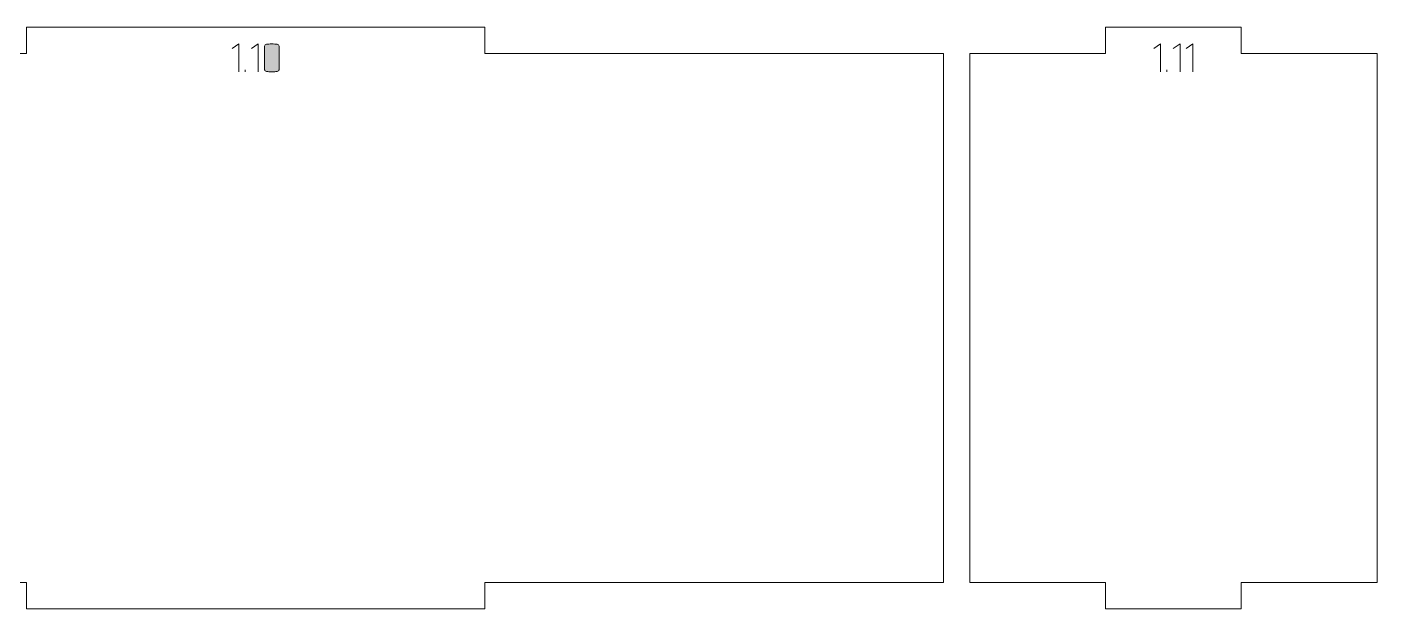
# Model space of a CAD drawing. Header units: centimetres. Extents: x -158 to 228, y -202 to 254.
# Drawn here: x -76.64 to -61.33, y 30.45 to 37.05 of the extents above; entities that cross this region are included whole.
import ezdxf

# ---------------------------------------------------------------- set-up
doc = ezdxf.new("R2010")
doc.units = ezdxf.units.CM
doc.header["$MEASUREMENT"] = 0
doc.layers.add('Capa 1', color=7, linetype='Continuous')

msp = doc.modelspace()

# ---------------------------------------------------------------- hatches: boundary and pattern name
at = {"layer": 'Capa 1', "true_color": 0x3e4095}
h = msp.add_hatch(color=175, dxfattribs=at)
edge = h.paths.add_edge_path()
edge.add_spline(control_points=[(-74.23525, 36.8566), (-74.23525, 36.8566), (-74.31138, 36.80386), (-74.31138, 36.80386), (-74.31138, 36.80386), (-74.23525, 36.8566), (-74.23525, 36.8566), (-74.23525, 36.8566), (-74.23525, 36.5397), (-74.23525, 36.5397), (-74.23525, 36.5397), (-74.23525, 36.8566), (-74.23525, 36.8566)], knot_values=[0, 0, 0, 0, 0.25, 0.25, 0.25, 0.5, 0.5, 0.5, 0.75, 0.75, 0.75, 1, 1, 1, 1], degree=3, periodic=1)
h = msp.add_hatch(color=175, dxfattribs=at)
edge = h.paths.add_edge_path()
edge.add_spline(control_points=[(-74.01511, 36.8566), (-74.01511, 36.8566), (-74.09124, 36.80386), (-74.09124, 36.80386), (-74.09124, 36.80386), (-74.01511, 36.8566), (-74.01511, 36.8566), (-74.01511, 36.8566), (-74.01511, 36.5397), (-74.01511, 36.5397), (-74.01511, 36.5397), (-74.01511, 36.8566), (-74.01511, 36.8566)], knot_values=[0, 0, 0, 0, 0.25, 0.25, 0.25, 0.5, 0.5, 0.5, 0.75, 0.75, 0.75, 1, 1, 1, 1], degree=3, periodic=1)
h = msp.add_hatch(color=175, dxfattribs=at)
edge = h.paths.add_edge_path()
edge.add_spline(control_points=[(-73.94448, 36.56355), (-73.94448, 36.55376), (-73.93661, 36.54734), (-73.92086, 36.54429), (-73.90512, 36.54123), (-73.88547, 36.5397), (-73.86193, 36.5397), (-73.83839, 36.5397), (-73.81874, 36.54123), (-73.803, 36.54429), (-73.78725, 36.54734), (-73.77938, 36.55376), (-73.77938, 36.56355), (-73.77938, 36.56355), (-73.77938, 36.83183), (-73.77938, 36.83183), (-73.77938, 36.84162), (-73.78725, 36.84812), (-73.803, 36.85133), (-73.81874, 36.85454), (-73.83839, 36.85614), (-73.86193, 36.85614), (-73.88547, 36.85614), (-73.90512, 36.85454), (-73.92086, 36.85133), (-73.93661, 36.84812), (-73.94448, 36.84162), (-73.94448, 36.83183), (-73.94448, 36.83183), (-73.94448, 36.56355), (-73.94448, 36.56355)], knot_values=[0, 0, 0, 0, 0.1, 0.1, 0.1, 0.2, 0.2, 0.2, 0.3, 0.3, 0.3, 0.4, 0.4, 0.4, 0.5, 0.5, 0.5, 0.6, 0.6, 0.6, 0.7, 0.7, 0.7, 0.8, 0.8, 0.8, 0.9, 0.9, 0.9, 1, 1, 1, 1], degree=3, periodic=1)
h = msp.add_hatch(color=175, dxfattribs=at)
edge = h.paths.add_edge_path()
edge.add_spline(control_points=[(-73.77938, 36.56355), (-73.77938, 36.55376), (-73.78725, 36.54734), (-73.803, 36.54429), (-73.81874, 36.54123), (-73.83839, 36.5397), (-73.86193, 36.5397), (-73.88547, 36.5397), (-73.90512, 36.54123), (-73.92086, 36.54429), (-73.93661, 36.54734), (-73.94448, 36.55376), (-73.94448, 36.56355), (-73.94448, 36.56355), (-73.94448, 36.83183), (-73.94448, 36.83183), (-73.94448, 36.84162), (-73.93661, 36.84812), (-73.92086, 36.85133), (-73.90512, 36.85454), (-73.88547, 36.85614), (-73.86193, 36.85614), (-73.83839, 36.85614), (-73.81874, 36.85454), (-73.803, 36.85133), (-73.78725, 36.84812), (-73.77938, 36.84162), (-73.77938, 36.83183), (-73.77938, 36.83183), (-73.77938, 36.56355), (-73.77938, 36.56355)], knot_values=[0, 0, 0, 0, 0.1, 0.1, 0.1, 0.2, 0.2, 0.2, 0.3, 0.3, 0.3, 0.4, 0.4, 0.4, 0.5, 0.5, 0.5, 0.6, 0.6, 0.6, 0.7, 0.7, 0.7, 0.8, 0.8, 0.8, 0.9, 0.9, 0.9, 1, 1, 1, 1], degree=3, periodic=1)
h = msp.add_hatch(color=175, dxfattribs=at)
edge = h.paths.add_edge_path()
edge.add_spline(control_points=[(-63.78138, 36.8566), (-63.78138, 36.8566), (-63.85751, 36.80386), (-63.85751, 36.80386), (-63.85751, 36.80386), (-63.78138, 36.8566), (-63.78138, 36.8566), (-63.78138, 36.8566), (-63.78138, 36.5397), (-63.78138, 36.5397), (-63.78138, 36.5397), (-63.78138, 36.8566), (-63.78138, 36.8566)], knot_values=[0, 0, 0, 0, 0.25, 0.25, 0.25, 0.5, 0.5, 0.5, 0.75, 0.75, 0.75, 1, 1, 1, 1], degree=3, periodic=1)
h = msp.add_hatch(color=175, dxfattribs=at)
edge = h.paths.add_edge_path()
edge.add_spline(control_points=[(-63.56124, 36.8566), (-63.56124, 36.8566), (-63.63737, 36.80386), (-63.63737, 36.80386), (-63.63737, 36.80386), (-63.56124, 36.8566), (-63.56124, 36.8566), (-63.56124, 36.8566), (-63.56124, 36.5397), (-63.56124, 36.5397), (-63.56124, 36.5397), (-63.56124, 36.8566), (-63.56124, 36.8566)], knot_values=[0, 0, 0, 0, 0.25, 0.25, 0.25, 0.5, 0.5, 0.5, 0.75, 0.75, 0.75, 1, 1, 1, 1], degree=3, periodic=1)
h = msp.add_hatch(color=175, dxfattribs=at)
edge = h.paths.add_edge_path()
edge.add_spline(control_points=[(-63.41448, 36.8566), (-63.41448, 36.8566), (-63.49061, 36.80386), (-63.49061, 36.80386), (-63.49061, 36.80386), (-63.41448, 36.8566), (-63.41448, 36.8566), (-63.41448, 36.8566), (-63.41448, 36.5397), (-63.41448, 36.5397), (-63.41448, 36.5397), (-63.41448, 36.8566), (-63.41448, 36.8566)], knot_values=[0, 0, 0, 0, 0.25, 0.25, 0.25, 0.5, 0.5, 0.5, 0.75, 0.75, 0.75, 1, 1, 1, 1], degree=3, periodic=1)
h = msp.add_hatch(color=175, dxfattribs=at)
edge = h.paths.add_edge_path()
edge.add_spline(control_points=[(-74.16462, 36.5397), (-74.16462, 36.5397), (-74.16462, 36.56217), (-74.16462, 36.56217), (-74.16462, 36.56217), (-74.16462, 36.5397), (-74.16462, 36.5397)], knot_values=[0, 0, 0, 0, 0.5, 0.5, 0.5, 1, 1, 1, 1], degree=3, periodic=1)
h = msp.add_hatch(color=175, dxfattribs=at)
edge = h.paths.add_edge_path()
edge.add_spline(control_points=[(-63.71075, 36.5397), (-63.71075, 36.5397), (-63.71075, 36.56217), (-63.71075, 36.56217), (-63.71075, 36.56217), (-63.71075, 36.5397), (-63.71075, 36.5397)], knot_values=[0, 0, 0, 0, 0.5, 0.5, 0.5, 1, 1, 1, 1], degree=3, periodic=1)

# ---------------------------------------------------------------- linework, layer by layer
at = {"layer": 'Capa 1', "color": 240, "lineweight": 20}
for points in [[(-81.84563, 36.7477), (-81.84563, 36.7477), (-81.84563, 30.7477), (-81.84563, 30.7477), (-81.84563, 30.7477), (-76.64546, 30.7477), (-76.64546, 30.7477), (-76.64546, 30.7477), (-76.64546, 30.4477), (-76.64546, 30.4477), (-76.64546, 30.4477), (-71.44529, 30.4477), (-71.44529, 30.4477), (-71.44529, 30.4477), (-71.44529, 30.7477), (-71.44529, 30.7477), (-71.44529, 30.7477), (-66.24513, 30.7477), (-66.24513, 30.7477), (-66.24513, 30.7477), (-66.24513, 36.7477), (-66.24513, 36.7477), (-66.24513, 36.7477), (-71.44529, 36.7477), (-71.44529, 36.7477), (-71.44529, 36.7477), (-71.44529, 37.0477), (-71.44529, 37.0477), (-71.44529, 37.0477), (-76.64546, 37.0477), (-76.64546, 37.0477), (-76.64546, 37.0477), (-76.64546, 36.7477), (-76.64546, 36.7477), (-76.64546, 36.7477), (-81.84563, 36.7477), (-81.84563, 36.7477)], [(-65.94513, 36.7477), (-65.94513, 36.7477), (-65.94513, 30.7477), (-65.94513, 30.7477), (-65.94513, 30.7477), (-64.40571, 30.7477), (-64.40571, 30.7477), (-64.40571, 30.7477), (-64.40571, 30.4477), (-64.40571, 30.4477), (-64.40571, 30.4477), (-62.86629, 30.4477), (-62.86629, 30.4477), (-62.86629, 30.4477), (-62.86629, 30.7477), (-62.86629, 30.7477), (-62.86629, 30.7477), (-61.32687, 30.7477), (-61.32687, 30.7477), (-61.32687, 30.7477), (-61.32687, 36.7477), (-61.32687, 36.7477), (-61.32687, 36.7477), (-62.86629, 36.7477), (-62.86629, 36.7477), (-62.86629, 36.7477), (-62.86629, 37.0477), (-62.86629, 37.0477), (-62.86629, 37.0477), (-64.40571, 37.0477), (-64.40571, 37.0477), (-64.40571, 37.0477), (-64.40571, 36.7477), (-64.40571, 36.7477), (-64.40571, 36.7477), (-65.94513, 36.7477), (-65.94513, 36.7477)]]:
    msp.add_open_spline(points, degree=3, knots=[0, 0, 0, 0, 0.08333333, 0.08333333, 0.08333333, 0.16666667, 0.16666667, 0.16666667, 0.25, 0.25, 0.25, 0.33333333, 0.33333333, 0.33333333, 0.41666667, 0.41666667, 0.41666667, 0.5, 0.5, 0.5, 0.58333333, 0.58333333, 0.58333333, 0.66666667, 0.66666667, 0.66666667, 0.75, 0.75, 0.75, 0.83333333, 0.83333333, 0.83333333, 0.91666667, 0.91666667, 0.91666667, 1, 1, 1, 1], dxfattribs=at)
at = {"layer": 'Capa 1', "color": 114, "lineweight": 9}
for points, knots in [([(-74.23525, 36.8566), (-74.23525, 36.8566), (-74.31138, 36.80386), (-74.31138, 36.80386), (-74.31138, 36.80386), (-74.23525, 36.8566), (-74.23525, 36.8566), (-74.23525, 36.8566), (-74.23525, 36.5397), (-74.23525, 36.5397), (-74.23525, 36.5397), (-74.23525, 36.8566), (-74.23525, 36.8566)], [0, 0, 0, 0, 0.25, 0.25, 0.25, 0.5, 0.5, 0.5, 0.75, 0.75, 0.75, 1, 1, 1, 1]), ([(-74.01511, 36.8566), (-74.01511, 36.8566), (-74.09124, 36.80386), (-74.09124, 36.80386), (-74.09124, 36.80386), (-74.01511, 36.8566), (-74.01511, 36.8566), (-74.01511, 36.8566), (-74.01511, 36.5397), (-74.01511, 36.5397), (-74.01511, 36.5397), (-74.01511, 36.8566), (-74.01511, 36.8566)], [0, 0, 0, 0, 0.25, 0.25, 0.25, 0.5, 0.5, 0.5, 0.75, 0.75, 0.75, 1, 1, 1, 1]), ([(-73.94448, 36.56355), (-73.94448, 36.55376), (-73.93661, 36.54734), (-73.92086, 36.54429), (-73.90512, 36.54123), (-73.88547, 36.5397), (-73.86193, 36.5397), (-73.83839, 36.5397), (-73.81874, 36.54123), (-73.803, 36.54429), (-73.78725, 36.54734), (-73.77938, 36.55376), (-73.77938, 36.56355), (-73.77938, 36.56355), (-73.77938, 36.83183), (-73.77938, 36.83183), (-73.77938, 36.84162), (-73.78725, 36.84812), (-73.803, 36.85133), (-73.81874, 36.85454), (-73.83839, 36.85614), (-73.86193, 36.85614), (-73.88547, 36.85614), (-73.90512, 36.85454), (-73.92086, 36.85133), (-73.93661, 36.84812), (-73.94448, 36.84162), (-73.94448, 36.83183), (-73.94448, 36.83183), (-73.94448, 36.56355), (-73.94448, 36.56355)], [0, 0, 0, 0, 0.1, 0.1, 0.1, 0.2, 0.2, 0.2, 0.3, 0.3, 0.3, 0.4, 0.4, 0.4, 0.5, 0.5, 0.5, 0.6, 0.6, 0.6, 0.7, 0.7, 0.7, 0.8, 0.8, 0.8, 0.9, 0.9, 0.9, 1, 1, 1, 1]), ([(-73.77938, 36.56355), (-73.77938, 36.55376), (-73.78725, 36.54734), (-73.803, 36.54429), (-73.81874, 36.54123), (-73.83839, 36.5397), (-73.86193, 36.5397), (-73.88547, 36.5397), (-73.90512, 36.54123), (-73.92086, 36.54429), (-73.93661, 36.54734), (-73.94448, 36.55376), (-73.94448, 36.56355), (-73.94448, 36.56355), (-73.94448, 36.83183), (-73.94448, 36.83183), (-73.94448, 36.84162), (-73.93661, 36.84812), (-73.92086, 36.85133), (-73.90512, 36.85454), (-73.88547, 36.85614), (-73.86193, 36.85614), (-73.83839, 36.85614), (-73.81874, 36.85454), (-73.803, 36.85133), (-73.78725, 36.84812), (-73.77938, 36.84162), (-73.77938, 36.83183), (-73.77938, 36.83183), (-73.77938, 36.56355), (-73.77938, 36.56355)], [0, 0, 0, 0, 0.1, 0.1, 0.1, 0.2, 0.2, 0.2, 0.3, 0.3, 0.3, 0.4, 0.4, 0.4, 0.5, 0.5, 0.5, 0.6, 0.6, 0.6, 0.7, 0.7, 0.7, 0.8, 0.8, 0.8, 0.9, 0.9, 0.9, 1, 1, 1, 1]), ([(-63.78138, 36.8566), (-63.78138, 36.8566), (-63.85751, 36.80386), (-63.85751, 36.80386), (-63.85751, 36.80386), (-63.78138, 36.8566), (-63.78138, 36.8566), (-63.78138, 36.8566), (-63.78138, 36.5397), (-63.78138, 36.5397), (-63.78138, 36.5397), (-63.78138, 36.8566), (-63.78138, 36.8566)], [0, 0, 0, 0, 0.25, 0.25, 0.25, 0.5, 0.5, 0.5, 0.75, 0.75, 0.75, 1, 1, 1, 1]), ([(-63.56124, 36.8566), (-63.56124, 36.8566), (-63.63737, 36.80386), (-63.63737, 36.80386), (-63.63737, 36.80386), (-63.56124, 36.8566), (-63.56124, 36.8566), (-63.56124, 36.8566), (-63.56124, 36.5397), (-63.56124, 36.5397), (-63.56124, 36.5397), (-63.56124, 36.8566), (-63.56124, 36.8566)], [0, 0, 0, 0, 0.25, 0.25, 0.25, 0.5, 0.5, 0.5, 0.75, 0.75, 0.75, 1, 1, 1, 1]), ([(-63.41448, 36.8566), (-63.41448, 36.8566), (-63.49061, 36.80386), (-63.49061, 36.80386), (-63.49061, 36.80386), (-63.41448, 36.8566), (-63.41448, 36.8566), (-63.41448, 36.8566), (-63.41448, 36.5397), (-63.41448, 36.5397), (-63.41448, 36.5397), (-63.41448, 36.8566), (-63.41448, 36.8566)], [0, 0, 0, 0, 0.25, 0.25, 0.25, 0.5, 0.5, 0.5, 0.75, 0.75, 0.75, 1, 1, 1, 1]), ([(-74.16462, 36.5397), (-74.16462, 36.5397), (-74.16462, 36.56217), (-74.16462, 36.56217), (-74.16462, 36.56217), (-74.16462, 36.5397), (-74.16462, 36.5397)], [0, 0, 0, 0, 0.5, 0.5, 0.5, 1, 1, 1, 1]), ([(-63.71075, 36.5397), (-63.71075, 36.5397), (-63.71075, 36.56217), (-63.71075, 36.56217), (-63.71075, 36.56217), (-63.71075, 36.5397), (-63.71075, 36.5397)], [0, 0, 0, 0, 0.5, 0.5, 0.5, 1, 1, 1, 1])]:
    msp.add_open_spline(points, degree=3, knots=knots, dxfattribs=at)

doc.saveas('drawing.dxf')
